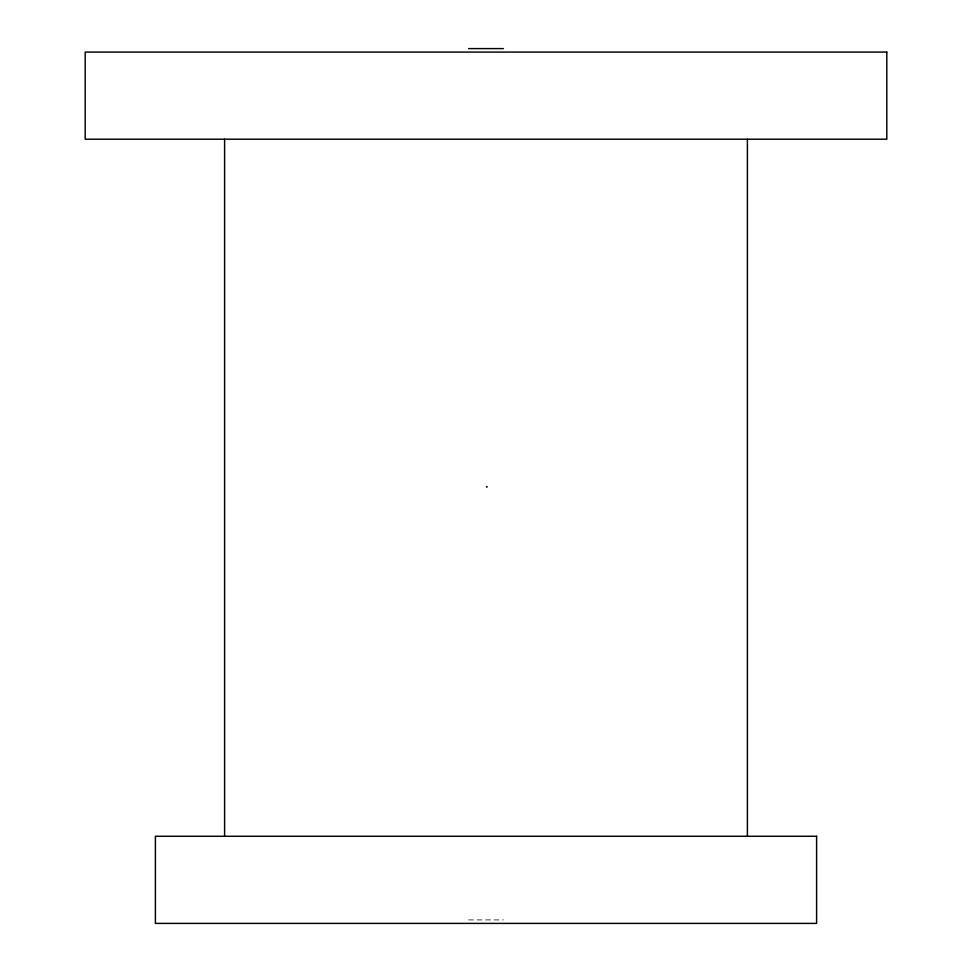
<?xml version="1.0" encoding="UTF-8"?>
<svg xmlns="http://www.w3.org/2000/svg" width="972" height="972" viewBox="0 0 972 972"><rect width="100%" height="100%" fill="white"/><g stroke="black" fill="none" stroke-linecap="round" stroke-linejoin="round"><path stroke-width="0.73" stroke-dasharray="4.86 3.65" d="M486 486.875L487.737 486.875M468.577 919.913L503.423 919.913M486.875 486L486.875 487.737"/><path stroke-width="1.46" d="M468.577 48.6L503.423 48.6M747.395 139.215L747.395 836.272M224.605 139.215L224.605 836.272M886.804 52.087L85.196 52.087L85.196 139.215L886.804 139.215L886.804 52.087M816.602 836.272L155.399 836.272L155.399 923.4L816.602 923.4L816.602 836.272"/></g></svg>
